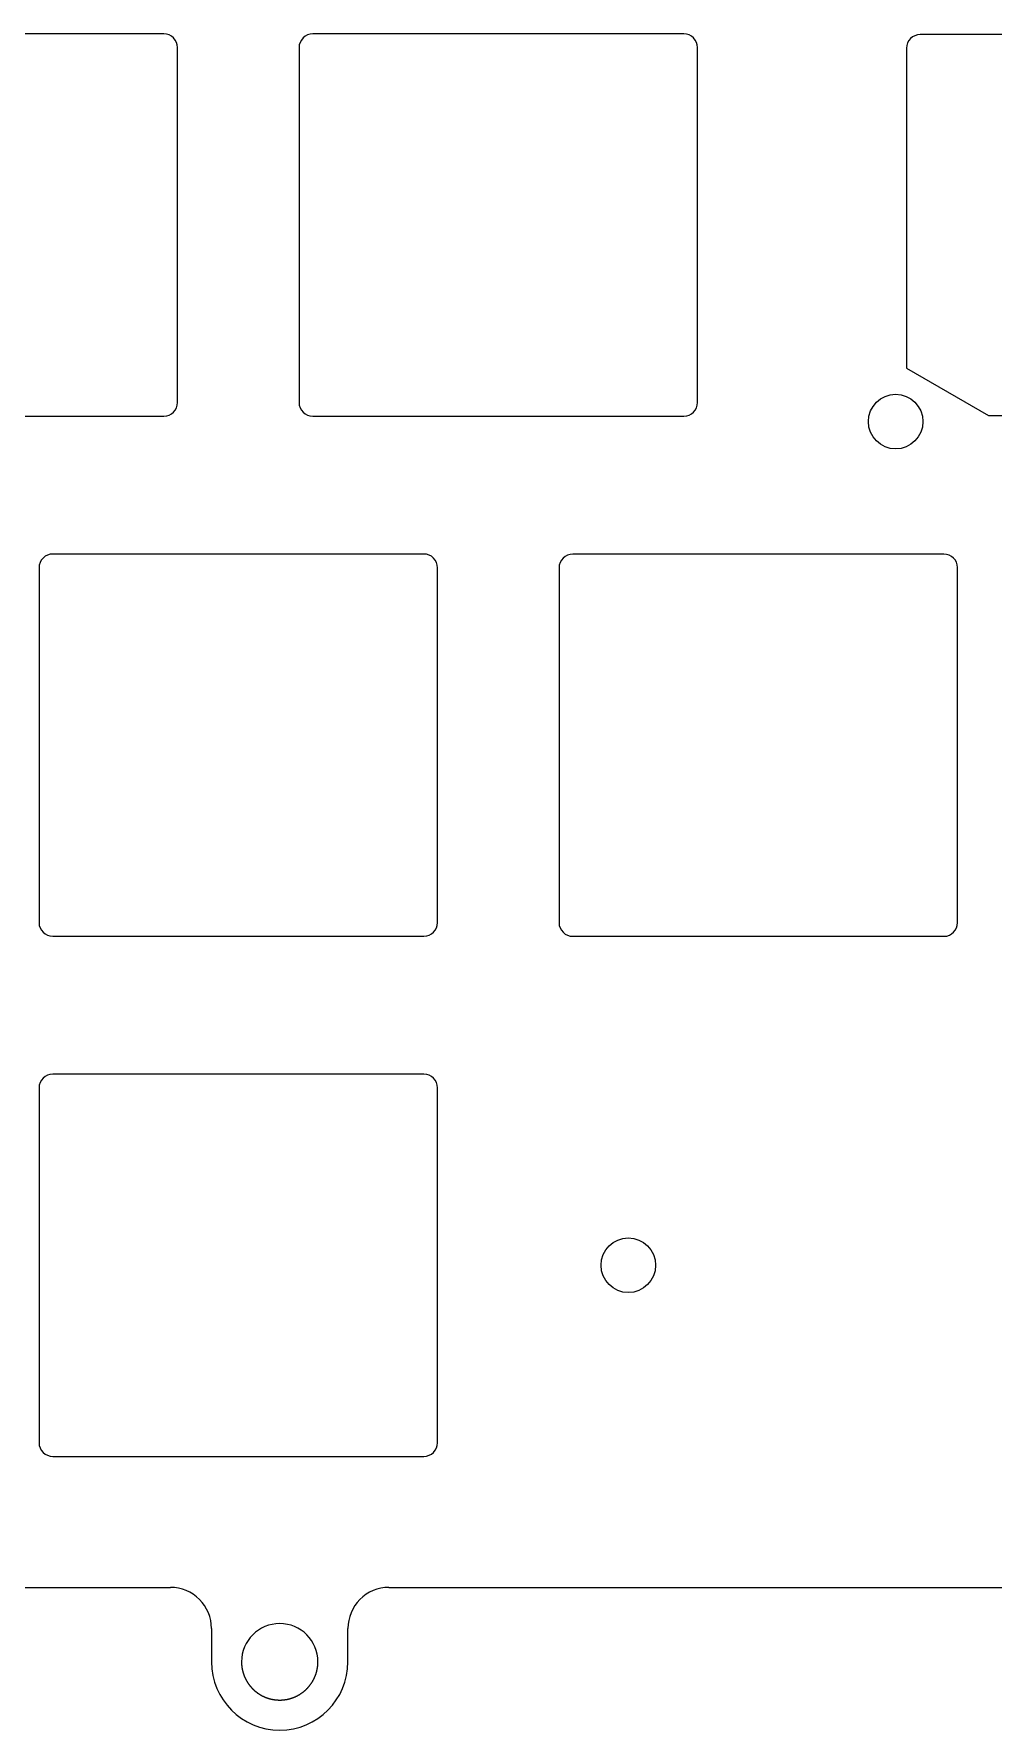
# Model space of a CAD drawing. Header units: millimetres. Extents: x -10 to 277, y -93 to 22.
# Drawn here: x 206.8 to 242, y -93.2 to -31.1 of the extents above; entities that cross this region are included whole.
import ezdxf

# ---------------------------------------------------------------- set-up
doc = ezdxf.new("R2010")
doc.units = ezdxf.units.MM
doc.layers.get('0').update_dxf_attribs({"linetype": 'CONTINUOUS'})
doc.layers.add('BLACK', color=7, linetype='CONTINUOUS')
doc.layers.add('Edge.Cuts', color=53, linetype='CONTINUOUS', true_color=0xc8a339)

msp = doc.modelspace()

# ---------------------------------------------------------------- linework, layer by layer
msp.add_lwpolyline([(238.79375, -31.625), (238.79375, -43.343), (241.79375, -45.075), (267.79375, -45.075), (270.79375, -43.343), (270.79375, -31.625, 0.414213562), (270.29375, -31.125), (239.29375, -31.125, 0.414212391)], format="xyb", close=True)
msp.add_circle((238.39375, -45.3), 1)
at = {"layer": 'BLACK', "linetype": 'Continuous'}
for p, q in [((240.162412, -50.152051), (226.5625, -50.152051)), ((226.0625, -50.652003), (226.0625, -63.652051)), ((240.6625, -63.651903), (240.6625, -50.644041)), ((226.562512, -64.152051), (240.168657, -64.152051))]:
    msp.add_line(p, q, dxfattribs=at)
at = {"layer": 'BLACK'}
for centre, radius, start, end in [((226.562412, -50.652003), 0.499912, 89.98991497, 180), ((240.162412, -50.652203), 0.500152, 0.9350487, 90), ((226.562512, -63.652103), 0.499948, 179.99404138, 270), ((240.162312, -63.651903), 0.500188, 270.7268293, 0)]:
    msp.add_arc(centre, radius, start, end, dxfattribs=at)
at = {"layer": 'Edge.Cuts', "linetype": 'CONTINUOUS'}
for p, q in [((211.5875, -31.1), (197.9875, -31.1)), ((212.0875, -44.6), (212.0875, -31.6)), ((216.5375, -31.6), (216.5375, -44.6)), ((230.6375, -31.1), (217.0375, -31.1)), ((231.1375, -44.6), (231.1375, -31.6)), ((197.9875, -45.1), (211.5875, -45.1)), ((217.0375, -45.1), (230.6375, -45.1)), ((221.1125, -50.15), (207.5125, -50.15)), ((207.0125, -50.65), (207.0125, -63.65)), ((221.6125, -63.65), (221.6125, -50.65)), ((207.5125, -64.15), (221.1125, -64.15)), ((54.8705, -88), (211.8295, -88)), ((219.8295, -88), (270.6, -88)), ((213.3295, -89.5), (213.3295, -90.725023)), ((218.3295, -90.725023), (218.3295, -89.5)), ((214.4295, -90.725023), (214.42951, -90.730399)), ((214.42951, -90.730399), (214.42954, -90.735796)), ((214.42954, -90.735796), (214.429591, -90.741159)), ((214.429591, -90.741159), (214.429661, -90.746542)), ((214.429661, -90.746542), (214.429752, -90.751893)), ((214.429752, -90.751893), (214.429863, -90.757263)), ((214.429863, -90.757263), (214.429993, -90.762601)), ((214.429993, -90.762601), (214.430145, -90.76796)), ((214.430145, -90.76796), (214.430315, -90.773287)), ((214.430315, -90.773287), (214.430506, -90.778633)), ((214.430506, -90.778633), (214.430717, -90.78395)), ((214.430717, -90.78395), (214.430948, -90.789285)), ((214.430948, -90.789285), (214.431198, -90.794592)), ((214.431198, -90.794592), (214.43147, -90.799917)), ((214.43147, -90.799917), (214.43176, -90.805214)), ((214.43176, -90.805214), (214.432071, -90.810528)), ((214.432071, -90.810528), (214.432401, -90.815816)), ((214.432401, -90.815816), (214.432752, -90.821121)), ((214.432752, -90.821121), (214.433122, -90.8264)), ((214.433122, -90.8264), (214.433513, -90.831696)), ((214.433513, -90.831696), (214.433922, -90.836967)), ((214.433922, -90.836967), (214.434353, -90.842254)), ((214.434353, -90.842254), (214.434802, -90.847517)), ((214.434802, -90.847517), (214.435273, -90.852796)), ((214.435273, -90.852796), (214.435762, -90.858052)), ((214.435762, -90.858052), (214.436272, -90.863323)), ((214.436272, -90.863323), (214.436801, -90.868571)), ((214.436801, -90.868571), (214.437351, -90.873834)), ((214.437351, -90.873834), (214.437919, -90.879076)), ((214.437919, -90.879076), (214.43851, -90.884332)), ((214.43851, -90.884332), (214.439117, -90.889566)), ((214.439117, -90.889566), (214.439747, -90.894816)), ((214.439747, -90.894816), (214.440395, -90.900044)), ((214.440395, -90.900044), (214.441065, -90.905287)), ((214.441065, -90.905287), (214.441752, -90.910509)), ((214.441752, -90.910509), (214.442462, -90.915746)), ((214.442462, -90.915746), (214.443189, -90.920962)), ((214.443189, -90.920962), (214.443939, -90.926192)), ((214.443939, -90.926192), (214.444706, -90.931403)), ((214.444706, -90.931403), (214.445495, -90.936628)), ((214.445495, -90.936628), (214.446302, -90.941834)), ((214.446302, -90.941834), (214.447131, -90.947053)), ((214.447131, -90.947053), (214.447978, -90.952253)), ((214.447978, -90.952253), (214.448848, -90.957467)), ((214.448848, -90.957467), (214.449734, -90.962663)), ((214.449734, -90.962663), (214.450644, -90.967872)), ((214.450644, -90.967872), (214.45157, -90.973063)), ((214.45157, -90.973063), (214.45252, -90.978267)), ((214.45252, -90.978267), (214.453486, -90.983454)), ((214.453486, -90.983454), (214.454476, -90.988653)), ((214.454476, -90.988653), (214.455483, -90.993836)), ((214.455483, -90.993836), (214.456512, -90.99903)), ((214.456512, -90.99903), (214.457559, -91.004209)), ((214.457559, -91.004209), (214.458629, -91.0094)), ((214.458629, -91.0094), (214.459716, -91.014575)), ((214.459716, -91.014575), (214.460827, -91.019761)), ((214.460827, -91.019761), (214.461954, -91.024933)), ((214.461954, -91.024933), (214.463105, -91.030115)), ((214.463105, -91.030115), (214.464272, -91.035283)), ((214.464272, -91.035283), (214.465463, -91.040462)), ((214.465463, -91.040462), (214.466672, -91.045627)), ((214.466672, -91.045627), (214.467903, -91.050802)), ((214.467903, -91.050802), (214.469152, -91.055964)), ((214.469152, -91.055964), (214.470424, -91.061136)), ((214.470424, -91.061136), (214.471714, -91.066295)), ((214.471714, -91.066295), (214.473026, -91.071464)), ((214.473026, -91.071464), (214.474357, -91.076619)), ((214.474357, -91.076619), (214.47571, -91.081786)), ((214.47571, -91.081786), (214.477081, -91.086939)), ((214.477081, -91.086939), (214.478476, -91.092102)), ((214.478476, -91.092102), (214.479887, -91.097253)), ((214.479887, -91.097253), (214.481323, -91.102413)), ((214.481323, -91.102413), (214.482776, -91.107562)), ((214.482776, -91.107562), (214.484252, -91.11272)), ((214.484252, -91.11272), (214.4855, -91.117023)), ((214.4855, -91.117023), (214.486993, -91.122108)), ((214.486993, -91.122108), (214.488511, -91.127202)), ((214.488511, -91.127202), (214.490043, -91.132277)), ((214.490043, -91.132277), (214.4916, -91.137361)), ((214.4916, -91.137361), (214.493171, -91.142425)), ((214.493171, -91.142425), (214.494766, -91.147498)), ((214.494766, -91.147498), (214.496376, -91.152551)), ((214.496376, -91.152551), (214.498009, -91.157613)), ((214.498009, -91.157613), (214.499657, -91.162654)), ((214.499657, -91.162654), (214.501329, -91.167703)), ((214.501329, -91.167703), (214.503016, -91.172732)), ((214.503016, -91.172732), (214.504726, -91.177769)), ((214.504726, -91.177769), (214.506451, -91.182785)), ((214.506451, -91.182785), (214.508199, -91.187808)), ((214.508199, -91.187808), (214.509961, -91.192811)), ((214.509961, -91.192811), (214.511748, -91.197821)), ((214.511748, -91.197821), (214.513548, -91.20281)), ((214.513548, -91.20281), (214.515372, -91.207805)), ((214.515372, -91.207805), (214.517209, -91.21278)), ((214.517209, -91.21278), (214.519071, -91.217761)), ((214.519071, -91.217761), (214.520946, -91.222722)), ((214.520946, -91.222722), (214.522845, -91.227688)), ((214.522845, -91.227688), (214.524757, -91.232633)), ((214.524757, -91.232633), (214.526693, -91.237584)), ((214.526693, -91.237584), (214.528643, -91.242514)), ((214.528643, -91.242514), (214.530616, -91.247449)), ((214.530616, -91.247449), (214.532603, -91.252363)), ((214.532603, -91.252363), (214.534613, -91.257282)), ((214.534613, -91.257282), (214.536636, -91.262181)), ((214.536636, -91.262181), (214.538683, -91.267083)), ((214.538683, -91.267083), (214.540743, -91.271965)), ((214.540743, -91.271965), (214.542827, -91.276851)), ((214.542827, -91.276851), (214.544923, -91.281717)), ((214.544923, -91.281717), (214.547043, -91.286586)), ((214.547043, -91.286586), (214.549176, -91.291434)), ((214.549176, -91.291434), (214.551333, -91.296286)), ((214.551333, -91.296286), (214.553502, -91.301117)), ((214.553502, -91.301117), (214.555695, -91.305951)), ((214.555695, -91.305951), (214.5579, -91.310765)), ((214.5579, -91.310765), (214.560129, -91.315581)), ((214.560129, -91.315581), (214.562371, -91.320377)), ((214.562371, -91.320377), (214.564635, -91.325176)), ((217.091715, -91.33073), (217.096242, -91.321201)), ((217.096242, -91.321201), (217.100697, -91.311638)), ((217.100697, -91.311638), (217.105081, -91.30204)), ((217.105081, -91.30204), (217.109392, -91.292407)), ((217.109392, -91.292407), (217.113632, -91.282741)), ((217.113632, -91.282741), (217.117799, -91.273042)), ((217.117799, -91.273042), (217.121894, -91.26331)), ((217.121894, -91.26331), (217.125915, -91.253546)), ((217.125915, -91.253546), (217.129864, -91.243751)), ((217.129864, -91.243751), (217.133739, -91.233925)), ((217.133739, -91.233925), (217.13754, -91.22407)), ((217.13754, -91.22407), (217.141268, -91.214185)), ((217.141268, -91.214185), (217.144921, -91.204271)), ((217.144921, -91.204271), (217.148499, -91.19433)), ((217.148499, -91.19433), (217.152002, -91.184362)), ((217.152002, -91.184362), (217.15543, -91.174369)), ((217.15543, -91.174369), (217.158783, -91.16435)), ((217.158783, -91.16435), (217.16206, -91.154307)), ((217.16206, -91.154307), (217.16526, -91.144242)), ((217.16526, -91.144242), (217.168384, -91.134155)), ((217.168384, -91.134155), (217.171431, -91.124047)), ((217.171431, -91.124047), (217.1735, -91.117023)), ((217.1735, -91.117023), (217.176451, -91.106762)), ((217.176451, -91.106762), (217.179321, -91.096496)), ((217.179321, -91.096496), (217.182109, -91.086227)), ((217.182109, -91.086227), (217.184816, -91.075954)), ((217.184816, -91.075954), (217.187442, -91.065676)), ((217.187442, -91.065676), (217.189987, -91.055393)), ((217.189987, -91.055393), (217.192451, -91.045105)), ((217.192451, -91.045105), (217.194835, -91.034811)), ((217.194835, -91.034811), (217.197138, -91.024512)), ((217.197138, -91.024512), (217.199361, -91.014206)), ((217.199361, -91.014206), (217.201505, -91.003894)), ((217.201505, -91.003894), (217.203568, -90.993576)), ((217.203568, -90.993576), (217.205552, -90.98325)), ((217.205552, -90.98325), (217.207456, -90.972917)), ((217.207456, -90.972917), (217.20928, -90.962576)), ((217.20928, -90.962576), (217.211026, -90.952227)), ((217.211026, -90.952227), (217.212692, -90.941869)), ((217.212692, -90.941869), (217.214279, -90.931503)), ((217.214279, -90.931503), (217.215787, -90.921127)), ((217.215787, -90.921127), (217.217216, -90.910741)), ((217.217216, -90.910741), (217.218567, -90.900345)), ((217.218567, -90.900345), (217.219838, -90.889938)), ((217.219838, -90.889938), (217.221031, -90.879519)), ((217.221031, -90.879519), (217.222146, -90.869089)), ((217.222146, -90.869089), (217.223181, -90.858647)), ((217.223181, -90.858647), (217.224139, -90.848191)), ((217.224139, -90.848191), (217.225017, -90.837722)), ((217.225017, -90.837722), (217.225817, -90.827239)), ((217.225817, -90.827239), (217.226539, -90.816741)), ((217.226539, -90.816741), (217.227182, -90.806228)), ((217.227182, -90.806228), (217.227747, -90.795698)), ((217.227747, -90.795698), (217.228233, -90.785151)), ((217.228233, -90.785151), (217.22864, -90.774586)), ((217.22864, -90.774586), (217.228969, -90.764002)), ((217.228969, -90.764002), (217.229219, -90.753399)), ((217.229219, -90.753399), (217.22939, -90.742774)), ((217.22939, -90.742774), (217.229482, -90.732127)), ((217.229482, -90.732127), (217.2295, -90.725023)), ((214.564635, -91.325176), (214.566913, -91.329954)), ((214.566913, -91.329954), (214.569214, -91.334734)), ((214.569214, -91.334734), (214.571527, -91.339494)), ((214.571527, -91.339494), (214.573863, -91.344255)), ((214.573863, -91.344255), (214.576212, -91.348997)), ((214.576212, -91.348997), (214.578584, -91.35374)), ((214.578584, -91.35374), (214.580969, -91.358463)), ((214.580969, -91.358463), (214.583376, -91.363187)), ((214.583376, -91.363187), (214.585796, -91.367891)), ((214.585796, -91.367891), (214.58824, -91.372596)), ((214.58824, -91.372596), (214.590695, -91.377281)), ((214.590695, -91.377281), (214.593173, -91.381968)), ((214.593173, -91.381968), (214.595664, -91.386634)), ((214.595664, -91.386634), (214.598178, -91.3913)), ((214.598178, -91.3913), (214.600704, -91.395947)), ((214.600704, -91.395947), (214.603253, -91.400594)), ((214.603253, -91.400594), (214.605813, -91.405221)), ((214.605813, -91.405221), (214.608398, -91.409849)), ((214.608398, -91.409849), (214.610993, -91.414457)), ((214.610993, -91.414457), (214.613612, -91.419064)), ((214.613612, -91.419064), (214.616243, -91.423652)), ((214.616243, -91.423652), (214.618897, -91.42824)), ((214.618897, -91.42824), (214.621563, -91.432808)), ((214.621563, -91.432808), (214.624252, -91.437376)), ((214.624252, -91.437376), (214.626952, -91.441924)), ((214.626952, -91.441924), (214.629676, -91.446471)), ((214.629676, -91.446471), (214.632411, -91.451)), ((214.632411, -91.451), (214.63517, -91.455527)), ((214.63517, -91.455527), (214.63794, -91.460035)), ((214.63794, -91.460035), (214.640733, -91.464541)), ((214.640733, -91.464541), (214.643537, -91.469029)), ((214.643537, -91.469029), (214.646365, -91.473515)), ((214.646365, -91.473515), (214.649204, -91.477983)), ((214.649204, -91.477983), (214.652066, -91.482448)), ((214.652066, -91.482448), (214.65494, -91.486895)), ((214.65494, -91.486895), (214.657836, -91.49134)), ((214.657836, -91.49134), (214.660744, -91.495766)), ((214.660744, -91.495766), (214.663675, -91.50019)), ((214.663675, -91.50019), (214.666618, -91.504596)), ((214.666618, -91.504596), (214.669583, -91.508999)), ((214.669583, -91.508999), (214.67256, -91.513384)), ((214.67256, -91.513384), (214.67556, -91.517766)), ((214.67556, -91.517766), (214.678572, -91.52213)), ((214.678572, -91.52213), (214.681606, -91.526492)), ((214.681606, -91.526492), (214.684651, -91.530835)), ((214.684651, -91.530835), (214.68772, -91.535175)), ((214.68772, -91.535175), (214.6908, -91.539497)), ((214.6908, -91.539497), (214.693902, -91.543816)), ((214.693902, -91.543816), (214.697017, -91.548117)), ((214.697017, -91.548117), (214.700154, -91.552416)), ((214.700154, -91.552416), (214.703302, -91.556695)), ((214.703302, -91.556695), (214.706473, -91.560972)), ((214.706473, -91.560972), (214.7095, -91.565023)), ((214.7095, -91.565023), (214.712627, -91.569176)), ((214.712627, -91.569176), (214.715777, -91.573326)), ((214.715777, -91.573326), (214.718944, -91.577464)), ((214.718944, -91.577464), (214.722133, -91.581599)), ((214.722133, -91.581599), (214.725338, -91.585723)), ((214.725338, -91.585723), (214.728566, -91.589842)), ((214.728566, -91.589842), (214.73181, -91.593949)), ((214.73181, -91.593949), (214.735075, -91.598052)), ((214.735075, -91.598052), (214.738357, -91.602142)), ((214.738357, -91.602142), (214.74166, -91.606228)), ((214.74166, -91.606228), (214.744979, -91.610301)), ((214.744979, -91.610301), (214.74832, -91.614368)), ((214.74832, -91.614368), (214.751675, -91.618423)), ((214.751675, -91.618423), (214.755052, -91.622472)), ((214.755052, -91.622472), (214.758443, -91.626507)), ((214.758443, -91.626507), (214.761856, -91.630536)), ((214.761856, -91.630536), (214.765283, -91.634551)), ((214.765283, -91.634551), (214.768732, -91.63856)), ((214.768732, -91.63856), (214.772194, -91.642554)), ((214.772194, -91.642554), (214.775677, -91.646543)), ((214.775677, -91.646543), (214.779174, -91.650516)), ((214.779174, -91.650516), (214.782692, -91.654482)), ((214.782692, -91.654482), (214.786222, -91.658433)), ((214.786222, -91.658433), (214.789774, -91.662377)), ((214.789774, -91.662377), (214.793338, -91.666305)), ((214.793338, -91.666305), (214.796923, -91.670227)), ((214.796923, -91.670227), (214.80052, -91.674131)), ((214.80052, -91.674131), (214.804138, -91.678029)), ((214.804138, -91.678029), (214.807767, -91.68191)), ((214.807767, -91.68191), (214.811417, -91.685783)), ((214.811417, -91.685783), (214.815078, -91.68964)), ((214.815078, -91.68964), (214.81876, -91.693488)), ((214.81876, -91.693488), (214.822453, -91.697319)), ((214.822453, -91.697319), (214.826166, -91.701142)), ((214.826166, -91.701142), (214.829889, -91.704948)), ((214.829889, -91.704948), (214.833633, -91.708745)), ((214.833633, -91.708745), (214.837387, -91.712524)), ((214.837387, -91.712524), (214.841161, -91.716295)), ((214.841161, -91.716295), (214.844945, -91.720047)), ((214.844945, -91.720047), (214.848748, -91.72379)), ((214.848748, -91.72379), (214.852562, -91.727515)), ((214.852562, -91.727515), (214.856395, -91.731232)), ((214.856395, -91.731232), (214.860237, -91.734929)), ((214.860237, -91.734929), (214.864098, -91.738617)), ((214.864098, -91.738617), (214.867969, -91.742286)), ((214.867969, -91.742286), (214.871859, -91.745945)), ((214.871859, -91.745945), (214.875757, -91.749585)), ((214.875757, -91.749585), (214.879675, -91.753216)), ((214.879675, -91.753216), (214.883601, -91.756827)), ((214.883601, -91.756827), (214.887546, -91.760428)), ((214.887546, -91.760428), (214.891499, -91.76401)), ((214.891499, -91.76401), (214.895471, -91.767581)), ((214.895471, -91.767581), (214.899451, -91.771132)), ((214.899451, -91.771132), (214.903449, -91.774674)), ((214.903449, -91.774674), (214.907455, -91.778194)), ((214.907455, -91.778194), (214.911479, -91.781705)), ((214.911479, -91.781705), (214.915511, -91.785195)), ((214.915511, -91.785195), (214.91956, -91.788675)), ((214.91956, -91.788675), (214.923617, -91.792134)), ((214.923617, -91.792134), (214.927692, -91.795582)), ((214.927692, -91.795582), (214.931773, -91.799009)), ((214.931773, -91.799009), (214.935873, -91.802426)), ((214.935873, -91.802426), (214.939979, -91.805822)), ((214.939979, -91.805822), (214.944103, -91.809206)), ((214.944103, -91.809206), (214.948233, -91.81257)), ((214.948233, -91.81257), (214.95238, -91.815922)), ((214.95238, -91.815922), (214.956534, -91.819253)), ((214.956534, -91.819253), (214.960705, -91.822572)), ((214.960705, -91.822572), (214.964882, -91.82587)), ((214.964882, -91.82587), (214.969076, -91.829157)), ((214.969076, -91.829157), (214.973275, -91.832422)), ((214.973275, -91.832422), (214.977492, -91.835675)), ((214.977492, -91.835675), (214.981714, -91.838907)), ((214.981714, -91.838907), (214.985953, -91.842127)), ((214.985953, -91.842127), (214.990197, -91.845325)), ((214.990197, -91.845325), (214.994458, -91.848511)), ((214.994458, -91.848511), (214.998724, -91.851676)), ((214.998724, -91.851676), (215.003007, -91.854828)), ((215.003007, -91.854828), (215.007293, -91.857958)), ((215.007293, -91.857958), (215.011597, -91.861076)), ((215.011597, -91.861076), (215.015905, -91.864172)), ((215.015905, -91.864172), (215.02023, -91.867255)), ((215.02023, -91.867255), (215.024558, -91.870317)), ((215.024558, -91.870317), (215.028904, -91.873365)), ((215.028904, -91.873365), (215.033252, -91.876392)), ((215.033252, -91.876392), (215.037618, -91.879406)), ((215.037618, -91.879406), (215.041986, -91.882398)), ((215.041986, -91.882398), (215.046372, -91.885376)), ((215.046372, -91.885376), (215.05076, -91.888333)), ((215.05076, -91.888333), (215.055165, -91.891277)), ((215.055165, -91.891277), (215.059572, -91.894198)), ((215.059572, -91.894198), (215.063996, -91.897106)), ((215.063996, -91.897106), (215.068423, -91.899992)), ((215.068423, -91.899992), (215.072866, -91.902864)), ((215.072866, -91.902864), (215.077311, -91.905715)), ((215.077311, -91.905715), (215.081773, -91.908551)), ((215.081773, -91.908551), (215.086237, -91.911366)), ((215.086237, -91.911366), (215.090716, -91.914166)), ((215.090716, -91.914166), (215.095199, -91.916945)), ((215.095199, -91.916945), (215.099696, -91.91971)), ((215.099696, -91.91971), (215.104196, -91.922452)), ((215.104196, -91.922452), (215.108712, -91.92518)), ((215.108712, -91.92518), (215.113229, -91.927887)), ((215.113229, -91.927887), (215.117762, -91.930579)), ((215.117762, -91.930579), (215.122297, -91.933249)), ((215.122297, -91.933249), (215.126847, -91.935905)), ((215.126847, -91.935905), (215.131399, -91.938538)), ((215.131399, -91.938538), (215.135966, -91.941157)), ((215.135966, -91.941157), (215.140535, -91.943754)), ((215.140535, -91.943754), (215.145119, -91.946337)), ((216.515877, -91.945215), (216.524995, -91.940035)), ((216.524995, -91.940035), (216.534081, -91.934782)), ((216.534081, -91.934782), (216.543132, -91.929456)), ((216.543132, -91.929456), (216.552149, -91.924059)), ((216.552149, -91.924059), (216.561131, -91.918589)), ((216.561131, -91.918589), (216.570077, -91.913048)), ((216.570077, -91.913048), (216.578987, -91.907435)), ((216.578987, -91.907435), (216.587861, -91.901751)), ((216.587861, -91.901751), (216.596697, -91.895996)), ((216.596697, -91.895996), (216.605495, -91.89017)), ((216.605495, -91.89017), (216.614255, -91.884274)), ((216.614255, -91.884274), (216.622976, -91.878308)), ((216.622976, -91.878308), (216.631657, -91.872273)), ((216.631657, -91.872273), (216.640297, -91.866169)), ((216.640297, -91.866169), (216.648897, -91.859996)), ((216.648897, -91.859996), (216.657455, -91.853754)), ((216.657455, -91.853754), (216.665971, -91.847445)), ((216.665971, -91.847445), (216.674444, -91.841068)), ((216.674444, -91.841068), (216.682873, -91.834625)), ((216.682873, -91.834625), (216.691257, -91.828115)), ((216.691257, -91.828115), (216.699597, -91.821539)), ((216.699597, -91.821539), (216.70789, -91.814898)), ((216.70789, -91.814898), (216.716136, -91.808192)), ((216.716136, -91.808192), (216.724335, -91.801422)), ((216.724335, -91.801422), (216.732485, -91.794588)), ((216.732485, -91.794588), (216.740587, -91.787692)), ((216.740587, -91.787692), (216.748638, -91.780733)), ((216.748638, -91.780733), (216.756638, -91.773713)), ((216.756638, -91.773713), (216.764586, -91.766633)), ((216.764586, -91.766633), (216.772482, -91.759492)), ((216.772482, -91.759492), (216.780325, -91.752292)), ((216.780325, -91.752292), (216.788112, -91.745034)), ((216.788112, -91.745034), (216.795845, -91.737718)), ((216.795845, -91.737718), (216.803521, -91.730346)), ((216.803521, -91.730346), (216.81114, -91.722918)), ((216.81114, -91.722918), (216.818701, -91.715436)), ((216.818701, -91.715436), (216.826202, -91.7079)), ((216.826202, -91.7079), (216.833644, -91.700311)), ((216.833644, -91.700311), (216.841024, -91.692671)), ((216.841024, -91.692671), (216.848342, -91.68498)), ((216.848342, -91.68498), (216.855597, -91.67724)), ((216.855597, -91.67724), (216.862788, -91.669451)), ((216.862788, -91.669451), (216.869914, -91.661616)), ((216.869914, -91.661616), (216.876973, -91.653735)), ((216.876973, -91.653735), (216.883965, -91.645809)), ((216.883965, -91.645809), (216.890889, -91.637841)), ((216.890889, -91.637841), (216.897743, -91.62983)), ((216.897743, -91.62983), (216.904527, -91.62178)), ((216.904527, -91.62178), (216.911239, -91.61369)), ((216.911239, -91.61369), (216.917879, -91.605563)), ((216.917879, -91.605563), (216.924445, -91.5974)), ((216.924445, -91.5974), (216.930936, -91.589203)), ((216.930936, -91.589203), (216.937352, -91.580973)), ((216.937352, -91.580973), (216.943691, -91.572711)), ((216.943691, -91.572711), (216.9495, -91.565023)), ((216.9495, -91.565023), (216.95583, -91.556516)), ((216.95583, -91.556516), (216.962092, -91.547968)), ((216.962092, -91.547968), (216.968286, -91.539377)), ((216.968286, -91.539377), (216.974411, -91.530746)), ((216.974411, -91.530746), (216.980468, -91.522073)), ((216.980468, -91.522073), (216.986457, -91.513359)), ((216.986457, -91.513359), (216.992377, -91.504603)), ((216.992377, -91.504603), (216.998228, -91.495807)), ((216.998228, -91.495807), (217.004011, -91.486971)), ((217.004011, -91.486971), (217.009725, -91.478093)), ((217.009725, -91.478093), (217.015371, -91.469176)), ((217.015371, -91.469176), (217.020947, -91.460218)), ((217.020947, -91.460218), (217.026455, -91.45122)), ((217.026455, -91.45122), (217.031893, -91.442183)), ((217.031893, -91.442183), (217.037262, -91.433106)), ((217.037262, -91.433106), (217.042562, -91.423989)), ((217.042562, -91.423989), (217.047793, -91.414834)), ((217.047793, -91.414834), (217.052953, -91.40564)), ((217.052953, -91.40564), (217.058045, -91.396408)), ((217.058045, -91.396408), (217.063066, -91.387137)), ((217.063066, -91.387137), (217.068017, -91.377828)), ((217.068017, -91.377828), (217.072898, -91.368482)), ((217.072898, -91.368482), (217.077708, -91.359099)), ((217.077708, -91.359099), (217.082448, -91.349679)), ((217.082448, -91.349679), (217.087117, -91.340222)), ((217.087117, -91.340222), (217.091715, -91.33073)), ((215.145119, -91.946337), (215.149704, -91.948897)), ((215.149704, -91.948897), (215.154305, -91.951443)), ((215.154305, -91.951443), (215.158907, -91.953966)), ((215.158907, -91.953966), (215.163523, -91.956475)), ((215.163523, -91.956475), (215.170676, -91.960317)), ((215.170676, -91.960317), (215.17532, -91.962782)), ((215.17532, -91.962782), (215.179977, -91.965232)), ((215.179977, -91.965232), (215.184646, -91.967665)), ((215.184646, -91.967665), (215.189328, -91.970083)), ((215.189328, -91.970083), (215.19402, -91.972483)), ((215.19402, -91.972483), (215.198726, -91.974868)), ((215.198726, -91.974868), (215.203442, -91.977236)), ((215.203442, -91.977236), (215.208171, -91.979587)), ((215.208171, -91.979587), (215.21291, -91.981921)), ((215.21291, -91.981921), (215.217662, -91.98424)), ((215.217662, -91.98424), (215.222422, -91.98654)), ((215.222422, -91.98654), (215.227196, -91.988824)), ((215.227196, -91.988824), (215.231978, -91.99109)), ((215.231978, -91.99109), (215.236772, -91.99334)), ((215.236772, -91.99334), (215.241575, -91.995572)), ((215.241575, -91.995572), (215.24639, -91.997787)), ((215.24639, -91.997787), (215.251212, -91.999983)), ((215.251212, -91.999983), (215.256047, -92.002163)), ((215.256047, -92.002163), (215.260888, -92.004325)), ((215.260888, -92.004325), (215.265742, -92.00647)), ((215.265742, -92.00647), (215.270602, -92.008595)), ((215.270602, -92.008595), (215.275474, -92.010704)), ((215.275474, -92.010704), (215.280352, -92.012794)), ((215.280352, -92.012794), (215.285241, -92.014867)), ((215.285241, -92.014867), (215.290136, -92.016921)), ((215.290136, -92.016921), (215.295043, -92.018958)), ((215.295043, -92.018958), (215.299954, -92.020975)), ((215.299954, -92.020975), (215.304877, -92.022975)), ((215.304877, -92.022975), (215.309804, -92.024955)), ((215.309804, -92.024955), (215.314743, -92.026918)), ((215.314743, -92.026918), (215.319685, -92.028862)), ((215.319685, -92.028862), (215.324638, -92.030787)), ((215.324638, -92.030787), (215.329595, -92.032693)), ((215.329595, -92.032693), (215.334563, -92.034582)), ((215.334563, -92.034582), (215.339533, -92.03645)), ((215.339533, -92.03645), (215.344514, -92.038301)), ((215.344514, -92.038301), (215.349498, -92.040131)), ((215.349498, -92.040131), (215.354492, -92.041944)), ((215.354492, -92.041944), (215.359488, -92.043737)), ((215.359488, -92.043737), (215.364494, -92.045511)), ((215.364494, -92.045511), (215.369502, -92.047265)), ((215.369502, -92.047265), (215.37452, -92.049001)), ((215.37452, -92.049001), (215.379539, -92.050717)), ((215.379539, -92.050717), (215.384568, -92.052415)), ((215.384568, -92.052415), (215.389598, -92.054091)), ((215.389598, -92.054091), (215.394637, -92.05575)), ((215.394637, -92.05575), (215.399677, -92.057388)), ((215.399677, -92.057388), (215.404726, -92.059008)), ((215.404726, -92.059008), (215.409775, -92.060607)), ((215.409775, -92.060607), (215.414833, -92.062188)), ((215.414833, -92.062188), (215.41989, -92.063747)), ((215.41989, -92.063747), (215.424957, -92.065289)), ((215.424957, -92.065289), (215.430023, -92.066809)), ((215.430023, -92.066809), (215.435097, -92.068311)), ((215.435097, -92.068311), (215.44017, -92.069791)), ((215.44017, -92.069791), (215.445252, -92.071254)), ((215.445252, -92.071254), (215.450332, -92.072695)), ((215.450332, -92.072695), (215.455421, -92.074117)), ((215.455421, -92.074117), (215.460507, -92.075518)), ((215.460507, -92.075518), (215.465602, -92.076901)), ((215.465602, -92.076901), (215.470694, -92.078262)), ((215.470694, -92.078262), (215.475795, -92.079605)), ((215.475795, -92.079605), (215.484884, -92.081946)), ((215.484884, -92.081946), (215.495077, -92.084493)), ((215.495077, -92.084493), (215.505303, -92.086967)), ((215.505303, -92.086967), (215.515561, -92.089365)), ((215.515561, -92.089365), (215.525849, -92.091688)), ((215.525849, -92.091688), (215.536165, -92.093936)), ((215.536165, -92.093936), (215.546509, -92.096108)), ((215.546509, -92.096108), (215.556878, -92.098204)), ((215.556878, -92.098204), (215.562072, -92.099223)), ((215.562072, -92.099223), (215.567272, -92.100222)), ((215.567272, -92.100222), (215.572477, -92.101203)), ((215.572477, -92.101203), (215.577688, -92.102164)), ((215.577688, -92.102164), (215.582904, -92.103106)), ((215.582904, -92.103106), (215.588126, -92.104028)), ((215.588126, -92.104028), (215.593352, -92.104931)), ((215.593352, -92.104931), (215.598583, -92.105814)), ((215.598583, -92.105814), (215.603819, -92.106678)), ((215.603819, -92.106678), (215.609059, -92.107523)), ((215.609059, -92.107523), (215.614303, -92.108348)), ((215.614303, -92.108348), (215.619551, -92.109153)), ((215.619551, -92.109153), (215.624803, -92.109938)), ((215.624803, -92.109938), (215.630059, -92.110704)), ((215.630059, -92.110704), (215.635318, -92.11145)), ((215.635318, -92.11145), (215.64058, -92.112177)), ((215.64058, -92.112177), (215.645845, -92.112883)), ((215.645845, -92.112883), (215.651114, -92.11357)), ((215.651114, -92.11357), (215.656384, -92.114237)), ((215.656384, -92.114237), (215.661658, -92.114884)), ((215.661658, -92.114884), (215.666933, -92.115511)), ((215.666933, -92.115511), (215.672212, -92.116119)), ((215.672212, -92.116119), (215.677491, -92.116706)), ((215.677491, -92.116706), (215.682773, -92.117273)), ((215.682773, -92.117273), (215.688055, -92.117821)), ((215.688055, -92.117821), (215.69334, -92.118349)), ((215.69334, -92.118349), (215.698625, -92.118856)), ((215.698625, -92.118856), (215.703913, -92.119344)), ((215.703913, -92.119344), (215.709199, -92.119811)), ((215.709199, -92.119811), (215.714488, -92.120259)), ((215.714488, -92.120259), (215.719776, -92.120686)), ((215.719776, -92.120686), (215.725066, -92.121093)), ((215.725066, -92.121093), (215.730353, -92.121481)), ((215.730353, -92.121481), (215.735643, -92.121848)), ((215.735643, -92.121848), (215.740931, -92.122195)), ((215.740931, -92.122195), (215.74622, -92.122522)), ((215.74622, -92.122522), (215.751506, -92.122829)), ((215.751506, -92.122829), (215.756794, -92.123116)), ((215.756794, -92.123116), (215.762078, -92.123383)), ((215.762078, -92.123383), (215.767364, -92.123629)), ((215.767364, -92.123629), (215.772646, -92.123856)), ((215.772646, -92.123856), (215.777929, -92.124062)), ((215.777929, -92.124062), (215.783207, -92.124249)), ((215.783207, -92.124249), (215.788486, -92.124415)), ((215.788486, -92.124415), (215.793761, -92.124561)), ((215.793761, -92.124561), (215.799036, -92.124687)), ((215.799036, -92.124687), (215.804306, -92.124793)), ((215.804306, -92.124793), (215.809576, -92.124879)), ((215.809576, -92.124879), (215.814841, -92.124945)), ((215.814841, -92.124945), (215.820106, -92.124991)), ((215.820106, -92.124991), (215.8295, -92.125023)), ((215.8295, -92.125023), (215.840005, -92.124983)), ((215.840005, -92.124983), (215.850522, -92.124863)), ((215.850522, -92.124863), (215.86105, -92.124663)), ((215.86105, -92.124663), (215.871588, -92.124383)), ((215.871588, -92.124383), (215.882135, -92.124022)), ((215.882135, -92.124022), (215.892689, -92.123582)), ((215.892689, -92.123582), (215.903249, -92.123061)), ((215.903249, -92.123061), (215.913813, -92.12246)), ((215.913813, -92.12246), (215.92438, -92.121778)), ((215.92438, -92.121778), (215.934949, -92.121017)), ((215.934949, -92.121017), (215.945518, -92.120175)), ((215.945518, -92.120175), (215.956085, -92.119253)), ((215.956085, -92.119253), (215.966649, -92.118251)), ((215.966649, -92.118251), (215.97721, -92.117169)), ((215.97721, -92.117169), (215.987764, -92.116008)), ((215.987764, -92.116008), (215.998311, -92.114767)), ((215.998311, -92.114767), (216.00885, -92.113446)), ((216.00885, -92.113446), (216.019378, -92.112046)), ((216.019378, -92.112046), (216.029894, -92.110567)), ((216.029894, -92.110567), (216.040397, -92.109009)), ((216.040397, -92.109009), (216.050885, -92.107372)), ((216.050885, -92.107372), (216.061357, -92.105657)), ((216.061357, -92.105657), (216.066587, -92.10477)), ((216.066587, -92.10477), (216.071812, -92.103864)), ((216.071812, -92.103864), (216.077032, -92.102938)), ((216.077032, -92.102938), (216.082247, -92.101993)), ((216.082247, -92.101993), (216.087456, -92.101028)), ((216.087456, -92.101028), (216.092661, -92.100044)), ((216.092661, -92.100044), (216.09786, -92.099041)), ((216.09786, -92.099041), (216.103053, -92.098019)), ((216.103053, -92.098019), (216.10824, -92.096977)), ((216.10824, -92.096977), (216.113421, -92.095916)), ((216.113421, -92.095916), (216.118595, -92.094836)), ((216.118595, -92.094836), (216.123764, -92.093737)), ((216.123764, -92.093737), (216.128925, -92.092619)), ((216.128925, -92.092619), (216.13408, -92.091482)), ((216.13408, -92.091482), (216.139227, -92.090326)), ((216.139227, -92.090326), (216.144367, -92.089151)), ((216.144367, -92.089151), (216.1495, -92.087958)), ((216.1495, -92.087958), (216.154626, -92.086745)), ((216.154626, -92.086745), (216.159742, -92.085514)), ((216.159742, -92.085514), (216.164852, -92.084264)), ((216.164852, -92.084264), (216.174115, -92.081946)), ((216.174115, -92.081946), (216.184296, -92.079319)), ((216.184296, -92.079319), (216.194467, -92.076612)), ((216.194467, -92.076612), (216.204627, -92.073826)), ((216.204627, -92.073826), (216.214775, -92.070959)), ((216.214775, -92.070959), (216.224909, -92.068014)), ((216.224909, -92.068014), (216.235029, -92.06499)), ((216.235029, -92.06499), (216.245133, -92.061887)), ((216.245133, -92.061887), (216.255221, -92.058706)), ((216.255221, -92.058706), (216.26529, -92.055446)), ((216.26529, -92.055446), (216.27534, -92.052109)), ((216.27534, -92.052109), (216.285369, -92.048695)), ((216.285369, -92.048695), (216.295377, -92.045204)), ((216.295377, -92.045204), (216.305361, -92.041636)), ((216.305361, -92.041636), (216.315321, -92.037992)), ((216.315321, -92.037992), (216.325256, -92.034272)), ((216.325256, -92.034272), (216.335163, -92.030477)), ((216.335163, -92.030477), (216.345043, -92.026607)), ((216.345043, -92.026607), (216.354893, -92.022663)), ((216.354893, -92.022663), (216.364711, -92.018646)), ((216.364711, -92.018646), (216.374498, -92.014555)), ((216.374498, -92.014555), (216.384251, -92.010392)), ((216.384251, -92.010392), (216.393969, -92.006156)), ((216.393969, -92.006156), (216.403651, -92.00185)), ((216.403651, -92.00185), (216.413295, -91.997473)), ((216.413295, -91.997473), (216.4229, -91.993025)), ((216.4229, -91.993025), (216.432465, -91.988509)), ((216.432465, -91.988509), (216.441988, -91.983924)), ((216.441988, -91.983924), (216.451467, -91.979271)), ((216.451467, -91.979271), (216.460902, -91.974551)), ((216.460902, -91.974551), (216.470291, -91.969764)), ((216.470291, -91.969764), (216.479632, -91.964912)), ((216.479632, -91.964912), (216.488323, -91.960317)), ((216.488323, -91.960317), (216.49754, -91.955356)), ((216.49754, -91.955356), (216.506724, -91.950322)), ((216.506724, -91.950322), (216.515877, -91.945215))]:
    msp.add_line(p, q, dxfattribs=at)
at = {"layer": 'Edge.Cuts', "linetype": 'Continuous'}
for p, q in [((221.1125, -69.2), (207.5125, -69.2)), ((207.0125, -69.7), (207.0125, -82.7)), ((221.6125, -82.7), (221.6125, -69.7)), ((207.5125, -83.2), (221.1125, -83.2))]:
    msp.add_line(p, q, dxfattribs=at)
at = {"layer": 'Edge.Cuts'}
msp.add_circle((228.6, -76.2), 1, dxfattribs=at)
for centre, radius, start, end in [((211.587538, -31.599956), 0.499956, -0.00504241, 90.00435486), ((217.037538, -31.599956), 0.500038, -269.99564514, -179.99495835), ((230.637538, -31.599956), 0.499956, -0.00504241, 90.00435486), ((211.587538, -44.599956), 0.499962, -90.0043541, -0.00504241), ((217.037538, -44.599956), 0.500044, -179.99495835, -90.0043541), ((230.637538, -44.599956), 0.499962, -90.0043541, -0.00504241), ((207.512538, -50.649956), 0.500038, -269.99564514, -179.99495835), ((221.112538, -50.649956), 0.499956, -0.00504241, 90.00435486), ((207.512538, -63.649956), 0.500044, -179.99495835, -90.0043541), ((221.112538, -63.649956), 0.499962, -90.0043541, -0.00504241), ((207.512522, -69.700041), 0.500022, 90.00252081, 179.99530195), ((221.112522, -69.700041), 0.500041, 0.00469846, 90.00252081), ((207.512522, -82.700041), 0.499959, 179.99530195, 269.99747878), ((221.112522, -82.700041), 0.499978, 269.99747878, 0.00469846), ((211.829501, -89.499999), 1.499999, -0.0000382, 90.0000382), ((219.829497, -89.499997), 1.499997, -270.00011459, -179.99988541), ((215.8295, -90.725023), 1.4, 0, 180), ((215.8295, -90.725023), 2.5, -180, 0)]:
    msp.add_arc(centre, radius, start, end, dxfattribs=at)

doc.saveas('drawing.dxf')
